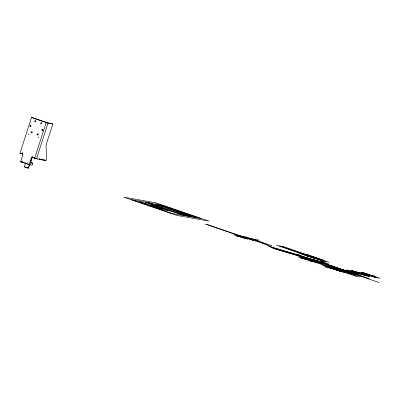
<?xml version="1.0" encoding="UTF-8"?>
<svg xmlns="http://www.w3.org/2000/svg" width="400" height="400" viewBox="0 0 400 400"><rect width="100%" height="100%" fill="white"/><g stroke="black" fill="none" stroke-linecap="round" stroke-linejoin="round"><path stroke-width="0.6" d="M31.4 159.125L31.565 158.59M30.695 162.335L32.865 163.225L32.255 165.2L29.21 164.685L20.61 161.735L22.8 154.96A0.805 0.755 -80 0 0 22.33 153.95L20 153.15L31.535 117.435L46.915 122.6M24.83 167.045L24.39 166.84L25.79 162.725M29.21 164.685L31.395 157.915A0.805 0.755 -80 0 1 32.36 157.395L36.48 158.81L45.975 160.49L46.555 159.69L46.06 145.205A0.805 0.275 -71 0 1 46.155 144.65L52.84 123.95L46.225 122.48L34.69 158.195L36.47 158.51M28.02 168.075L28.415 168.145L29.565 164.59M28.29 168.135L29.63 164.61M30.585 161.66L31.92 157.525M36.48 158.81L48.015 123.095L52.84 123.95M31.515 158.62L31.405 158.87M43.59 159.77L44.22 159.825M28.415 168.145L28.045 167.95M32.89 163.26L29.98 162.71M155.725 206.855L159.815 208.185L155.72 206.86M177.165 210.915L174.625 210.09L177.18 210.905M351.78 271.71L355.87 273.04L351.775 271.72M185.415 213.975L183.93 213.505L185.415 213.96M188.355 215.29L186.87 214.82L188.355 215.28M194.945 217.23L193.45 216.755L194.97 217.245M305.69 254.78L307.21 255.28M310.14 256.6L308.69 256.14L310.15 256.585M327.96 266.655L329.355 267.085M332.935 268.03L334.03 268.335M338.91 270.085L339.815 270.355M24.425 166.83L24.855 166.92M341.07 271.085L333.95 268.365L328.975 266.99L329.535 267.175L329.255 267.055M329.405 267.485C329.92 267.745 328.23 267.03 330.055 267.63M330.175 267.785L330.97 267.995L328.975 266.99M340.47 270.605L340.125 270.54M340.355 270.905L340.85 271.04L339.9 270.77L341.93 271.425L340.95 271.13M161.415 206.9L162.4 207.22M162.385 207.23L161.9 207.095M191.81 215.705L192.79 216.04M307.165 255.275L305.71 254.805M327.96 266.67L329.01 267.03M329.2 267.005L329.97 267.32L328.965 267.04M341.15 271.195L341.465 271.28L329.605 267.565M333.935 268.42L333.395 268.18L334.175 268.385M20 153.15L20.945 153.315M21.465 153.405L22.24 153.545M36.93 158.59L37.705 158.73M39.255 159L40.03 159.14M41.215 159.35L42.4 159.56M20.61 161.735L22.205 162.015M244.015 237.38L241.72 236.975L247.69 239.025L244.635 238.485L233.885 234.79L246.725 237.06L271.895 245.76L249.985 239.43L205.32 224.075M236.46 236.145L259.125 240.15M306.245 255.79L316.14 257.54M305.245 258.165L298.38 256.95L311.28 261.38L326.825 264.13M311.22 259.22L310.39 259.075L321.14 262.765M308.02 259.23L314.485 260.375L272.16 247.79M324.51 262.145L316.565 260.74L270.495 247.05M300.955 258.3L323.62 262.31M311.845 260.545L328.335 263.46M309.13 260.64L324.675 263.39M335.465 267.55L322.625 265.28L341.615 271.8L354.455 274.075M324.775 266.015L337.615 268.285M340.66 269.335L343.37 269.815M332.9 268.38L332.35 268.28L333.635 268.58M336.385 268.975L352.875 271.89M325.485 267.365L374.72 276.075M335.765 269.365L335.215 269.265L336.485 269.61M340.21 270.29L356.7 273.205M349.255 272.29L351.965 272.765M339.465 271.065L352.305 273.335M329.18 267.11L329.31 267.075M335.735 269.59L334.945 269.38L336.955 270.05L335.385 269.545L335.79 269.695M340.2 270.485L340.93 270.75L339.855 270.34M340.67 271.04L340.35 270.915L340.76 271.1M332.965 268.065L333.915 268.325M340.26 270.555L339.785 270.315M330.59 267.815L329.815 267.67M177.33 210.71L177.76 210.865L177.34 210.73M341.32 271.245L341.33 271.21M334.155 268.49L334.945 268.7L333.945 268.395M340.19 270.535L339.37 270.23L339.89 270.38M334.49 268.53L334.155 268.4M330.575 267.905L330.145 267.745M25.24 167.02L25.825 167.195M27.635 167.975L26.655 167.68M296.185 254.105L307.645 258.92L305.54 258.295L296.185 254.105L379.175 282.565M268.08 245.965L299.715 255.37M271.325 247.42L317.395 261.115M274.575 248.875L306.215 258.28M171.29 209.04L171.45 209.09M338.905 270.1L339.84 270.42M157.89 205.465C156.74 205.18 159.165 205.84 157.88 205.52M186.59 214.895C187.83 215.27 185.245 214.39 186.52 214.87M159.64 206.7C160.965 207.045 158.345 206.29 159.65 206.645M308.385 256.205C306.905 255.64 309.755 256.7 308.4 256.15M26.665 167.685L25.705 167.37M314.105 257.155C312.675 256.785 315.46 257.585 314.055 257.195M329.905 267.585L330.51 267.825L330.22 267.72M191.835 215.735L192.295 215.9M161.95 207.055L161.425 206.92M26.42 167.38L27.175 167.63M192.225 215.875L192.795 216.02M336.11 269.735L336.505 269.9L336.19 269.77M31.535 117.435L48.015 123.095M44.18 159.875L45.975 160.49M39.725 158.93L43.84 160.345M39.24 158.955L39.515 159.05M20.69 153.27L23.02 154.07M31.705 157.055L35.38 158.315M363.185 272.8L376.68 277.435M361.175 272.455L375.865 277.5M282.08 246.18L329.135 262.345M351.325 270.365L369.955 276.765M279.21 245.67L326.265 261.84M351.345 270.715L366.035 275.765M276.34 245.165L323.395 261.33M346.42 269.835L359.915 274.47M347.455 270.535L356.055 273.49M369.225 278.695L314.175 259.92L361.71 276.25M336.785 268.14L351.475 273.19M206.79 224.335L253.845 240.5M305.54 258.295L359.645 276.885M304.56 258.04L315.305 261.735M330.955 267.11L345.645 272.155M303.73 257.895L314.48 261.59M330.125 266.965L344.815 272.01M311.955 261.14L357.1 276.65M21.3 161.855L27.75 164.07M28.285 164.255L28.825 164.44M29.36 164.625L29.9 164.81L32.085 158.035A0.805 0.755 -80 0 1 33.05 157.515M26.93 163.57L26.435 163.39M27.15 167.625L27.475 167.74M25.725 167.375L25.205 167.195M27.63 167.795L27.97 167.915M254.025 239.34L274.5 248.51M38.065 135.005A0.54 0.505 -80 0 1 38.21 133.96M42.975 130.525A0.54 0.505 -80 0 1 42.495 130A0.54 0.505 -80 0 1 42.98 129.455M41.44 123.81A0.54 0.505 -80 0 1 41.78 122.895M35.505 121.795A0.54 0.505 -80 0 1 35.81 120.845M30.985 126.42A0.54 0.505 -80 0 1 30.985 125.355M32.185 132.975A0.54 0.505 -80 0 1 32.185 131.915M22.635 152.815L22.885 152.835L22.635 152.79M22.645 161.195L22.9 161.205L22.65 161.18M27.665 162.92L27.915 162.925L27.665 162.92M28.62 134.285L28.87 134.295L28.62 134.285M32.545 156.22L32.8 156.23L32.545 156.22M38.53 137.69L38.785 137.7L38.53 137.69M159.835 205.04L167.26 207.72L154.835 203.73L160.48 204.73L171.23 208.42L159.835 205.04M162.37 209.005L160 208.635L151.4 205.68L156.285 206.805L162.37 209.005M358.43 273.86L355.23 273.345L346.63 270.39L351.725 271.475L358.43 273.86M367.4 274.3L380 278.23L375.04 277.355L360.35 272.31L365.31 273.185L369.67 274.685L367.4 274.3M186.88 214.53L191.99 216.19L186.9 214.525M308.675 255.84L313.785 257.5L308.695 255.835M359.495 273.185L362.035 274.02L359.51 273.185M139.505 201.815L147.025 204.44L143.97 203.9L131.43 199.59L144.27 201.86L169.44 210.56L139.52 201.82M183.52 214.37L190.325 216.745L187.015 216.16L178.8 213.535L145.415 202.065L151.065 203.065L184.445 214.53L183.52 214.37M190.52 215.44L192.025 215.94L190.52 215.44M312.315 256.745L313.825 257.25L312.33 256.75M315.255 258.065L316.765 258.565L315.27 258.065M148.79 202.945L149.755 203.275L148.805 202.945M151.085 203.35L152.055 203.68L151.085 203.35M152.81 204.52L153.705 204.8L152.845 204.525M336.49 269.9L335.975 269.755L336.48 269.9M155.68 202.8L123.665 197.14L176.895 215.425L208.91 221.09L155.68 202.8M173.35 209.15L167.7 208.15L178.45 211.845L184.1 212.845L173.35 209.15M186.22 213.57L177.95 212.11L192.64 217.155L200.91 218.62L186.22 213.57M172.155 211.445L164.555 210.09L146.685 204.78L171.86 213.48L184.695 215.75L172.155 211.445M308.015 254.88L299.75 253.415L314.44 258.465L322.705 259.925L308.015 254.88M355.48 271.445L350.52 270.57L365.21 275.615L370.17 276.495L355.48 271.445M333.955 268.565L333.39 268.515L334.675 268.815L333.955 268.565M336.825 269.55L336.27 269.455L337.54 269.8L336.825 269.55M362.77 274.16L358.345 272.775L362.77 274.16M178.58 211.55L178.995 211.7L178.59 211.555M336.26 269.485L336.28 269.49M37.905 134.74A0.54 0.505 -80 0 0 37.66 133.85A0.54 0.505 -80 0 0 37.055 134.535A0.54 0.505 -80 0 0 37.905 134.74M42.68 130.23A0.54 0.505 -80 0 0 42.435 129.345A0.54 0.505 -80 0 0 41.83 130.025A0.54 0.505 -80 0 0 42.68 130.23M41.48 123.67A0.54 0.505 -80 0 0 41.235 122.785A0.54 0.505 -80 0 0 40.63 123.47A0.54 0.505 -80 0 0 41.48 123.67M35.51 121.62A0.54 0.505 -80 0 0 35.265 120.735A0.54 0.505 -80 0 0 34.66 121.415A0.54 0.505 -80 0 0 35.51 121.62M30.735 126.13A0.54 0.505 -80 0 0 30.49 125.24A0.54 0.505 -80 0 0 29.885 125.925A0.54 0.505 -80 0 0 30.735 126.13M31.935 132.685A0.54 0.505 -80 0 0 31.69 131.8A0.54 0.505 -80 0 0 31.085 132.485A0.54 0.505 -80 0 0 31.935 132.685M330.47 267.96A8.27 0.42 17.9 0 0 342.79 271.6A8.27 0.42 17.9 0 0 331.58 267.56A8.27 0.42 17.9 0 0 330.47 267.96"/></g></svg>
